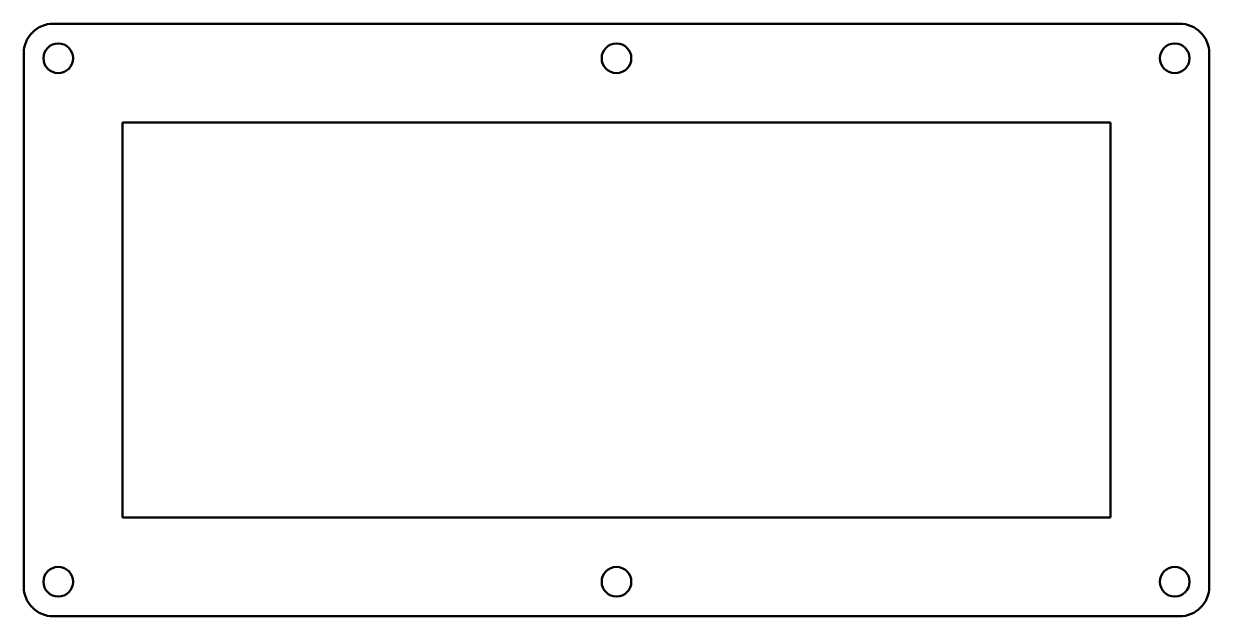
# Model space of a CAD drawing. Header units: millimetres. Extents: x 1 to 241, y 1 to 121.
import ezdxf

# ---------------------------------------------------------------- set-up
doc = ezdxf.new("R2010")
doc.units = ezdxf.units.MM
doc.layers.add('IV_INTERIOR_PROFILES', color=7, linetype='Continuous', lineweight=50)
doc.layers.add('IV_OUTER_PROFILE', color=7, linetype='Continuous', lineweight=50)

msp = doc.modelspace()

# ---------------------------------------------------------------- linework, layer by layer
at = {"layer": 'IV_INTERIOR_PROFILES'}
for p, q in [((21.24, 21.24), (21.24, 101.24)), ((21.24, 101.24), (221.24, 101.24)), ((221.24, 101.24), (221.24, 21.24)), ((221.24, 21.24), (21.24, 21.24))]:
    msp.add_line(p, q, dxfattribs=at)
for centre in [(8.24, 114.24), (121.24, 114.24), (234.24, 114.24), (8.24, 8.24), (121.24, 8.24), (234.24, 8.24)]:
    msp.add_circle(centre, 3, dxfattribs=at)
at = {"layer": 'IV_OUTER_PROFILE'}
for p, q in [((7.24, 121.24), (235.24, 121.24)), ((1.24, 7.24), (1.24, 115.24)), ((241.24, 115.24), (241.24, 7.24)), ((235.24, 1.24), (7.24, 1.24))]:
    msp.add_line(p, q, dxfattribs=at)
for centre, start, end in [((7.24, 115.24), 90, 180), ((235.24, 115.24), 0, 90), ((7.24, 7.24), 180, 270), ((235.24, 7.24), 270, 0)]:
    msp.add_arc(centre, 6, start, end, dxfattribs=at)

doc.saveas('drawing.dxf')
